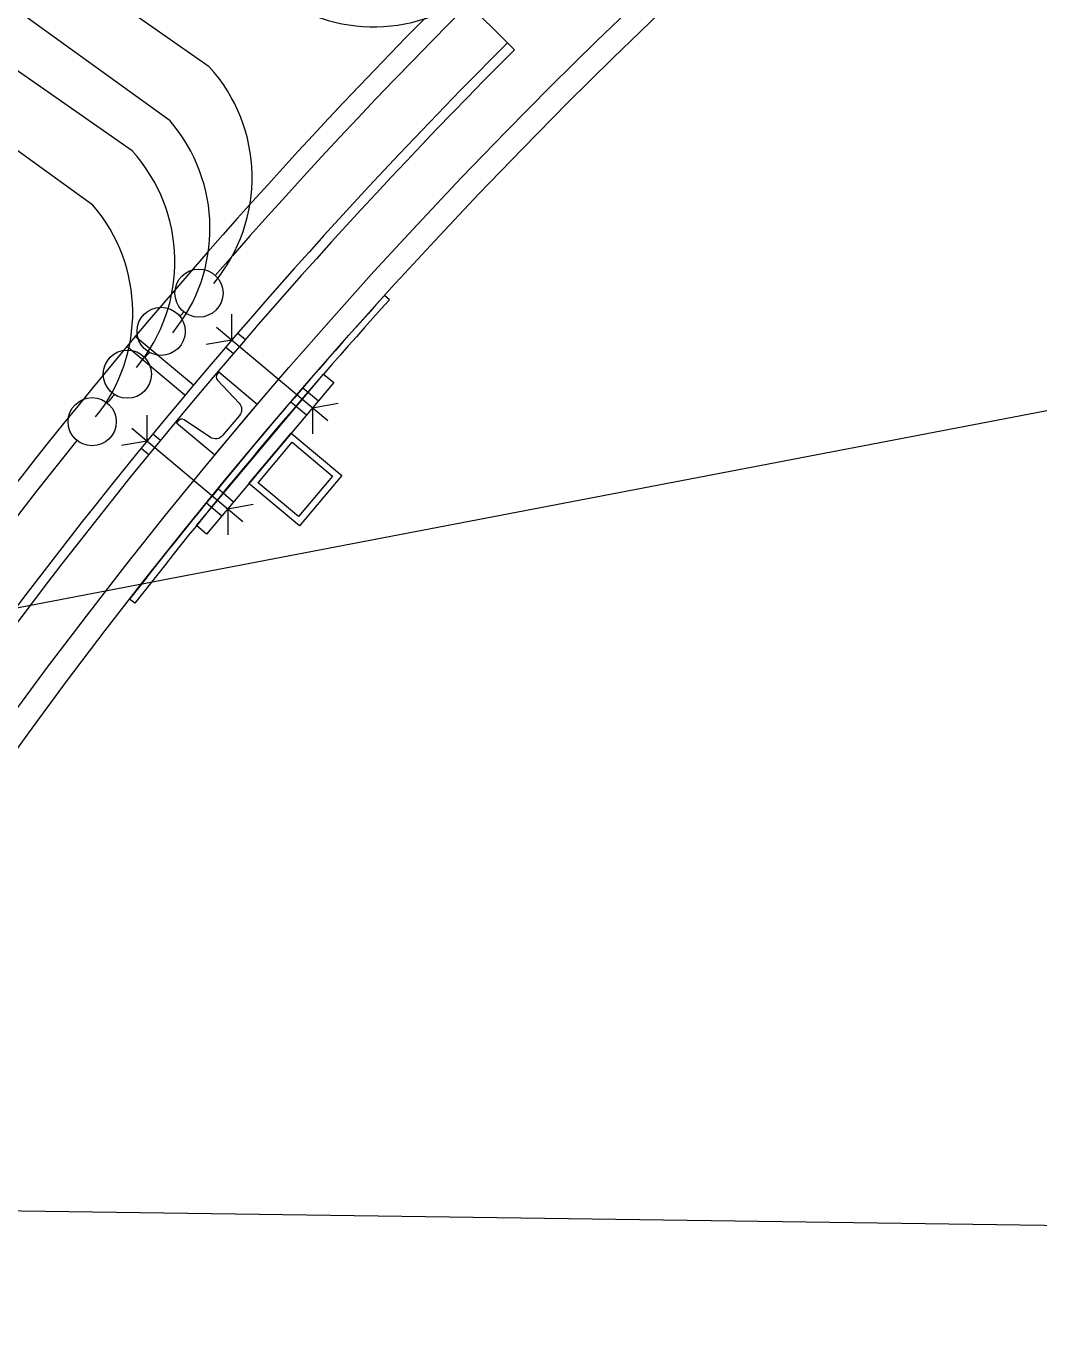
# Model space of a CAD drawing. Header units: millimetres. Extents: x -139278 to 641613, y -260926 to 217780.
# Drawn here: x 142101 to 142870, y -78704 to -77721 of the extents above; entities that cross this region are included whole.
import ezdxf

# ---------------------------------------------------------------- set-up
doc = ezdxf.new("R2010")
doc.units = ezdxf.units.MM
doc.layers.add('10_30_Sektorantenne_MHA', color=21, linetype='Continuous', lineweight=25)

msp = doc.modelspace()

# ---------------------------------------------------------------- linework, layer by layer
at = {"ltscale": 4}
for p, q in [((142240.479, -77751.479), (142104.76, -77656.946)), ((142210.768, -77792.609), (142072.523, -77692.745)), ((142181.942, -77815.205), (142046.223, -77720.672)), ((142152.231, -77856.335), (142013.986, -77756.471))]:
    msp.add_line(p, q, dxfattribs=at)
for p, q in [((142471.828, -77738.669), (142425.866, -77692.707)), ((142377.1, -77928.178), (142373.392, -77924.823)), ((142257.54, -77958.656), (142257.54, -77938.969)), ((142228.391, -77992.924), (142184.343, -77955.964)), ((142257.54, -77958.656), (142238.152, -77962.075)), ((142246.048, -77949.014), (142330.232, -78019.652)), ((142262.109, -77953.353), (142267.855, -77958.174)), ((142221.963, -78000.585), (142177.916, -77963.624)), ((142252.979, -77963.967), (142258.725, -77968.789)), ((142311.524, -77994.817), (142323.241, -78004.648)), ((142302.392, -78005.43), (142314.242, -78015.373)), ((142318.741, -78010.01), (142338.128, -78006.591)), ((142193.27, -78035.233), (142193.275, -78015.546)), ((142318.741, -78010.01), (142318.741, -78029.697)), ((142181.781, -78025.588), (142265.95, -78096.244)), ((142193.27, -78035.233), (142173.882, -78038.647)), ((142197.71, -78029.82), (142203.455, -78034.643)), ((142188.84, -78040.653), (142194.585, -78045.475)), ((142247.114, -78071.293), (142258.962, -78081.239)), ((142238.246, -78082.127), (142249.961, -78091.962)), ((142254.46, -78086.599), (142273.849, -78083.185)), ((142254.46, -78086.599), (142254.456, -78106.286)), ((142184.024, -78158.277), (142180.076, -78155.208))]:
    msp.add_line(p, q)
msp.add_lwpolyline([(142247.756, -77983.065), (142246.535, -77984.519, 0.3793091), (142246.661, -77989.16), (142263.143, -78006.486, -0.3793091), (142263.394, -78015.768), (142250.538, -78031.088, -0.3793091), (142241.354, -78032.454), (142221.429, -78019.23, 0.3793091), (142216.837, -78019.913), (142215.616, -78021.367), (142244.726, -78045.793), (142276.866, -78007.491)], format="xyb", close=True)
msp.add_lwpolyline([(142247.756, -77983.065), (142246.535, -77984.519, 0.3793091), (142246.661, -77989.16), (142263.143, -78006.486, -0.3793091), (142263.394, -78015.768), (142250.538, -78031.088, -0.3793091), (142241.354, -78032.454), (142221.429, -78019.23, 0.3793091), (142216.837, -78019.913), (142215.616, -78021.367), (142244.726, -78045.793), (142276.866, -78007.491)], format="xyb", close=True)
for points in [[(142334.811, -77990.86), (142238.393, -78105.766), (142230.733, -78099.338), (142327.151, -77984.432)], [(142270.532, -78067.464), (142302.672, -78029.162), (142340.974, -78061.301), (142308.835, -78099.603)], [(142277.576, -78066.848), (142303.288, -78036.206), (142333.93, -78061.917), (142308.218, -78092.559)]]:
    msp.add_lwpolyline(points, close=True)
for centre, radius in [((145362.127, -80628.968), 4048.5), ((145362.127, -80628.968), 4030.5), ((142232.648, -77923.103), 18.258), ((142203.947, -77952.093), 18.258), ((142178.342, -77984.543), 18.258), ((142151.676, -78020.602), 18.258)]:
    msp.add_circle(centre, radius)
for centre, radius, start, end in [((145362.127, -80628.968), 4136.576, 121.100704, 138.899296), ((142365.126, -77596.217), 125, 233.716586, 313.40081), ((142147.935, -77835.506), 125, 320.080369, 42.238449), ((142115.998, -77874.117), 125, 320.729173, 40.697736), ((142089.397, -77899.232), 125, 320.080369, 42.238449), ((142057.461, -77937.843), 125, 320.729173, 40.697736), ((145362.127, -80628.968), 4136.576, 141.160381, 309.497963)]:
    msp.add_arc(centre, radius, start, end, dxfattribs=at)
for radius, start, end in [(4152.5, 135, 165), (4095, 135, 165), (4087.5, 135, 165), (4030.5, 137.861867, 142.138133), (4025.5, 137.861867, 142.138133), (4136.576, 139.404873, 139.467121), (4136.576, 139.963633, 140.03628), (4136.576, 140.538255, 140.65459)]:
    msp.add_arc((145362.127, -80628.968), radius, start, end)
at = {"layer": '10_30_Sektorantenne_MHA'}
for p, q in [((141550.893, -78265.814), (143024.921, -77983.548)), ((141677.406, -78612.866), (143010.683, -78631.721))]:
    msp.add_line(p, q, dxfattribs=at)

doc.saveas('drawing.dxf')
